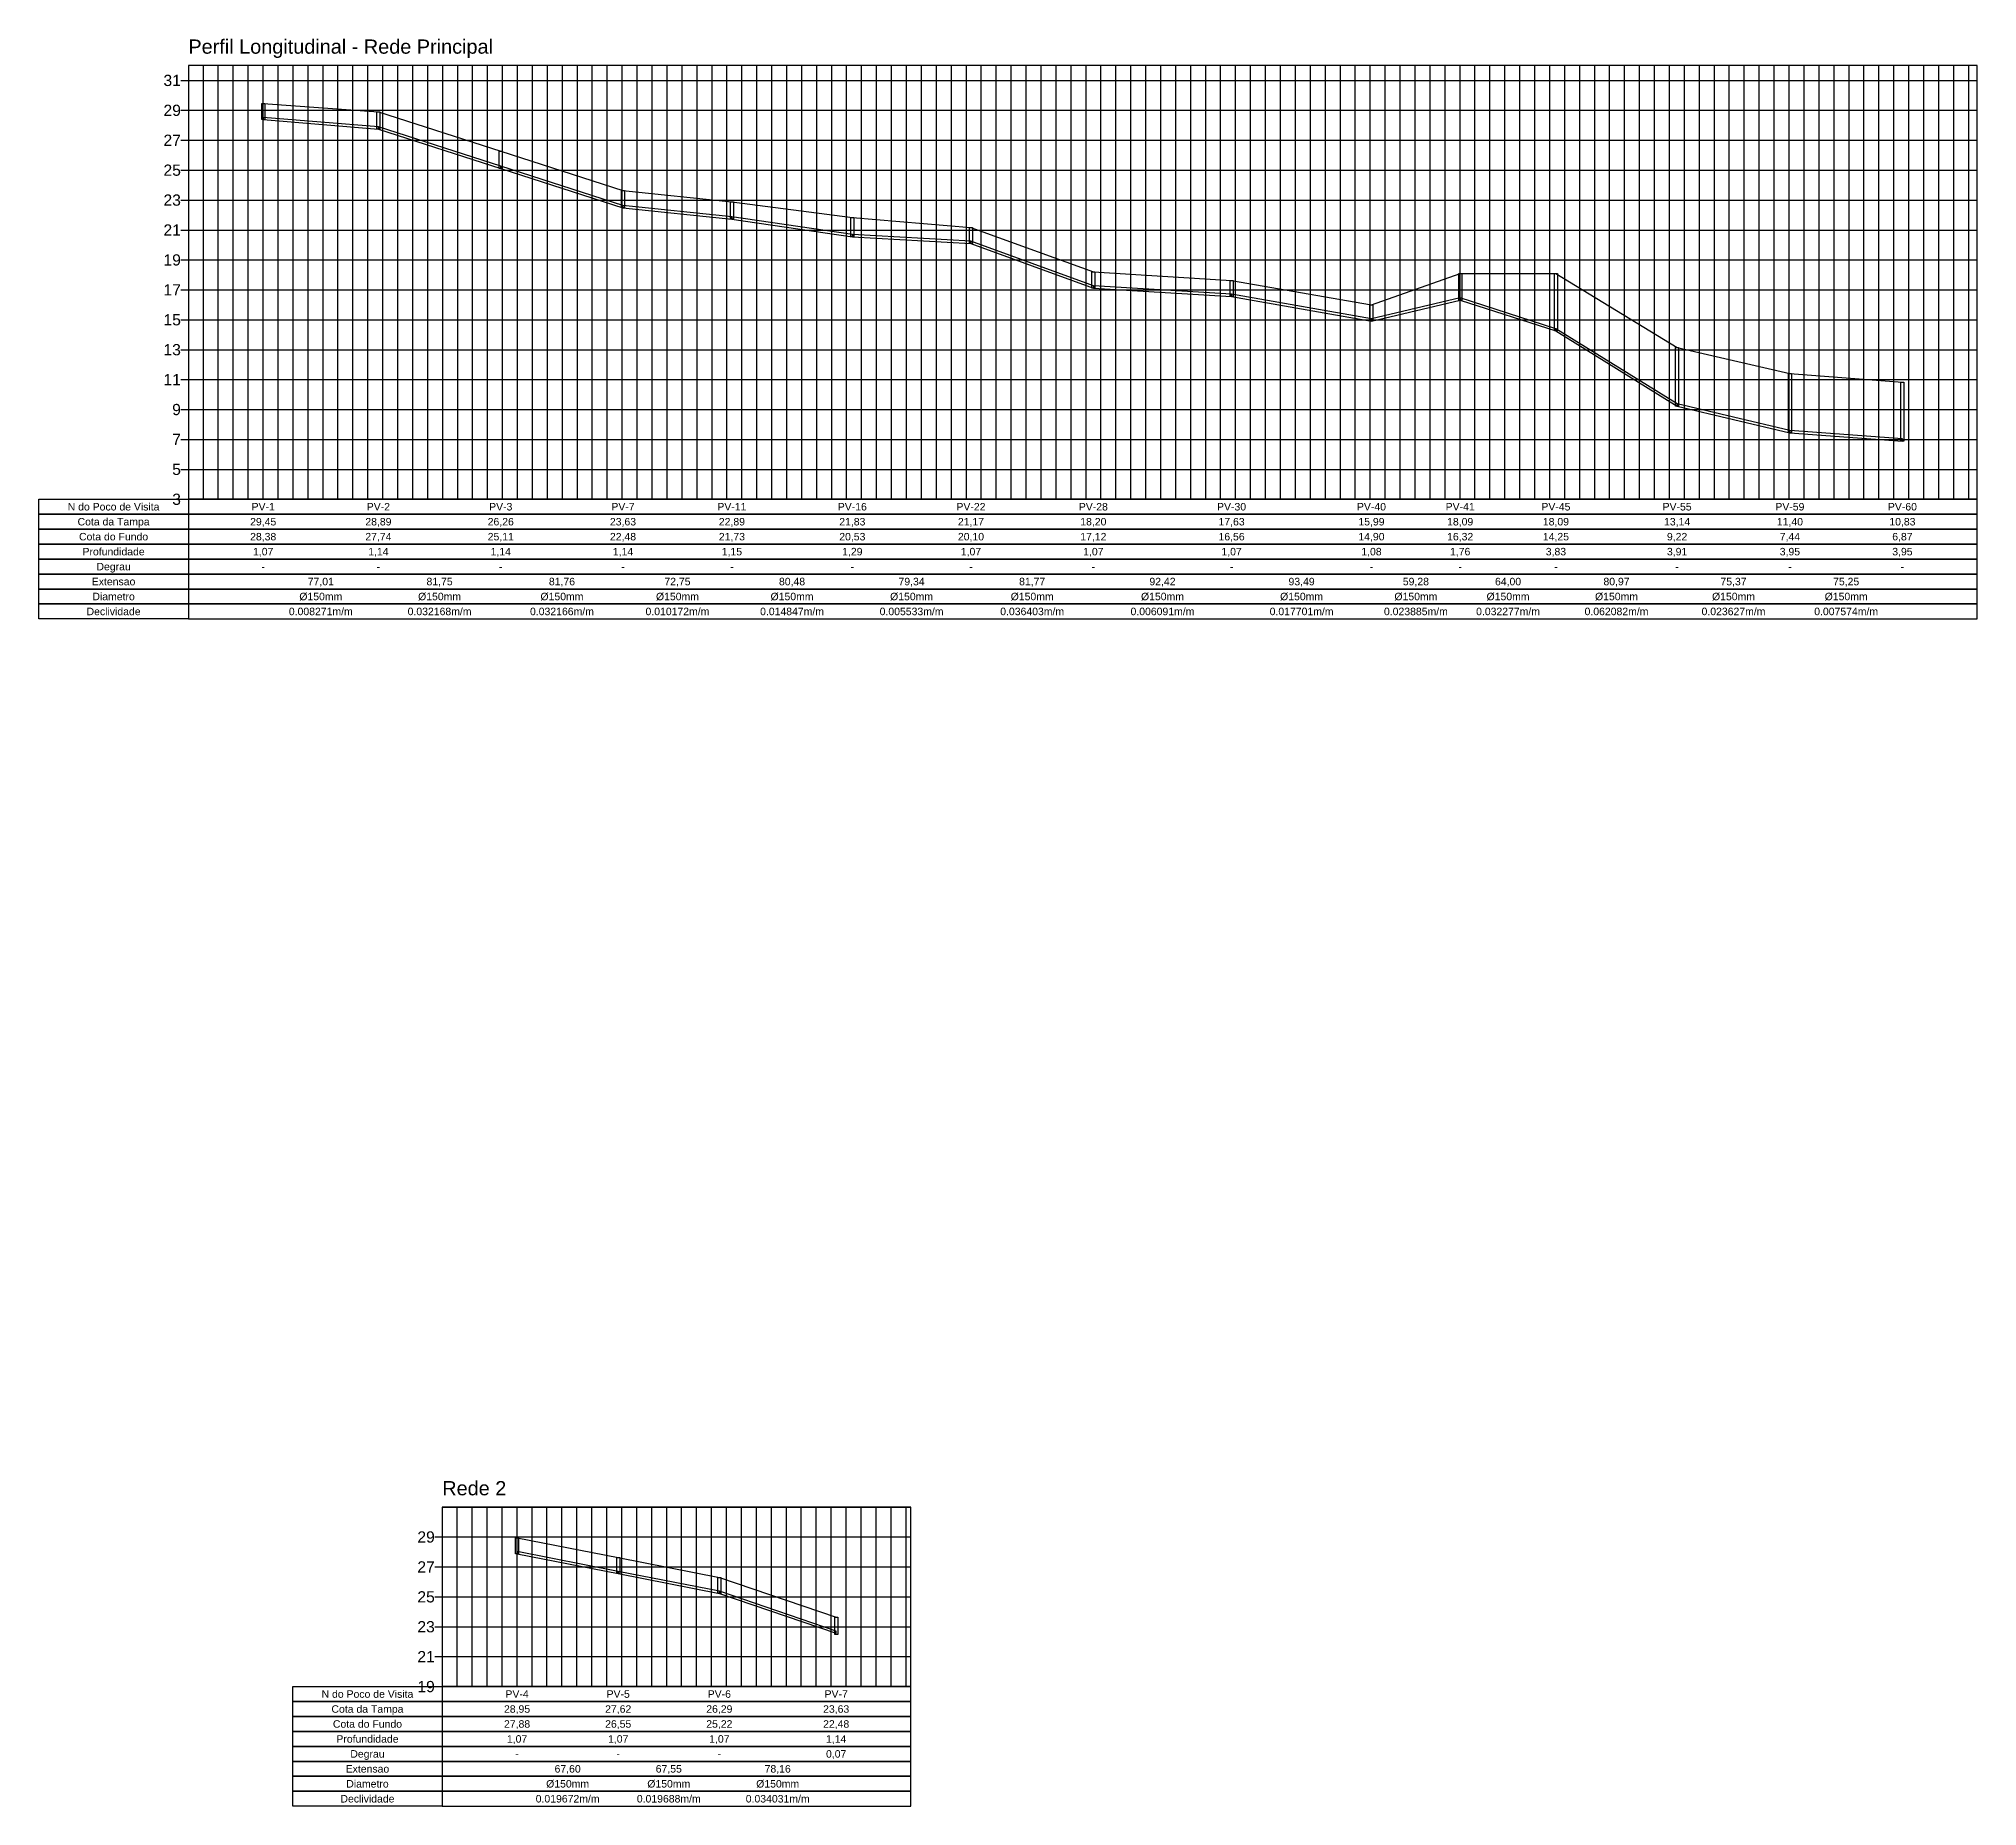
# Model space of a CAD drawing. Header units: millimetres. Extents: x -702 to 2600, y -168 to 1014.
# Drawn here: x 1304 to 2600, y -168 to 1014 of the extents above; entities that cross this region are included whole.
import ezdxf
from ezdxf.enums import TextEntityAlignment as Align

# ---------------------------------------------------------------- set-up
doc = ezdxf.new("R2010")
doc.units = ezdxf.units.MM
doc.styles.get("Standard").update_dxf_attribs({"font": 'arial.ttf'})

# ---------------------------------------------------------------- blocks, each defined once
blk = doc.blocks.new('perfil-2')
at = {"color": 251}
for p, q in [((10, 0), (10, 290)), ((20, 0), (20, 290)), ((30, 0), (30, 290)), ((40, 0), (40, 290)), ((50, 0), (50, 290)), ((60, 0), (60, 290)), ((70, 0), (70, 290)), ((80, 0), (80, 290)), ((90, 0), (90, 290)), ((100, 0), (100, 290)), ((110, 0), (110, 290)), ((120, 0), (120, 290)), ((130, 0), (130, 290)), ((140, 0), (140, 290)), ((150, 0), (150, 290)), ((160, 0), (160, 290)), ((170, 0), (170, 290)), ((180, 0), (180, 290)), ((190, 0), (190, 290)), ((200, 0), (200, 290)), ((210, 0), (210, 290)), ((220, 0), (220, 290)), ((230, 0), (230, 290)), ((240, 0), (240, 290)), ((250, 0), (250, 290)), ((260, 0), (260, 290)), ((270, 0), (270, 290)), ((280, 0), (280, 290)), ((290, 0), (290, 290)), ((300, 0), (300, 290)), ((310, 0), (310, 290)), ((320, 0), (320, 290)), ((330, 0), (330, 290)), ((340, 0), (340, 290)), ((350, 0), (350, 290)), ((360, 0), (360, 290)), ((370, 0), (370, 290)), ((380, 0), (380, 290)), ((390, 0), (390, 290)), ((400, 0), (400, 290)), ((410, 0), (410, 290)), ((420, 0), (420, 290)), ((430, 0), (430, 290)), ((440, 0), (440, 290)), ((450, 0), (450, 290)), ((460, 0), (460, 290)), ((470, 0), (470, 290)), ((480, 0), (480, 290)), ((490, 0), (490, 290)), ((500, 0), (500, 290)), ((510, 0), (510, 290)), ((520, 0), (520, 290)), ((530, 0), (530, 290)), ((540, 0), (540, 290)), ((550, 0), (550, 290)), ((560, 0), (560, 290)), ((570, 0), (570, 290)), ((580, 0), (580, 290)), ((590, 0), (590, 290)), ((600, 0), (600, 290)), ((610, 0), (610, 290)), ((620, 0), (620, 290)), ((630, 0), (630, 290)), ((640, 0), (640, 290)), ((650, 0), (650, 290)), ((660, 0), (660, 290)), ((670, 0), (670, 290)), ((680, 0), (680, 290)), ((690, 0), (690, 290)), ((700, 0), (700, 290)), ((710, 0), (710, 290)), ((720, 0), (720, 290)), ((730, 0), (730, 290)), ((740, 0), (740, 290)), ((750, 0), (750, 290)), ((760, 0), (760, 290)), ((770, 0), (770, 290)), ((780, 0), (780, 290)), ((790, 0), (790, 290)), ((800, 0), (800, 290)), ((810, 0), (810, 290)), ((820, 0), (820, 290)), ((830, 0), (830, 290)), ((840, 0), (840, 290)), ((850, 0), (850, 290)), ((860, 0), (860, 290)), ((870, 0), (870, 290)), ((880, 0), (880, 290)), ((890, 0), (890, 290)), ((900, 0), (900, 290)), ((910, 0), (910, 290)), ((920, 0), (920, 290)), ((930, 0), (930, 290)), ((940, 0), (940, 290)), ((950, 0), (950, 290)), ((960, 0), (960, 290)), ((970, 0), (970, 290)), ((980, 0), (980, 290)), ((990, 0), (990, 290)), ((1000, 0), (1000, 290)), ((1010, 0), (1010, 290)), ((1020, 0), (1020, 290)), ((1030, 0), (1030, 290)), ((1040, 0), (1040, 290)), ((1050, 0), (1050, 290)), ((1060, 0), (1060, 290)), ((1070, 0), (1070, 290)), ((1080, 0), (1080, 290)), ((1090, 0), (1090, 290)), ((1100, 0), (1100, 290)), ((1110, 0), (1110, 290)), ((1120, 0), (1120, 290)), ((1130, 0), (1130, 290)), ((1140, 0), (1140, 290)), ((1150, 0), (1150, 290)), ((1160, 0), (1160, 290)), ((1170, 0), (1170, 290)), ((1180, 0), (1180, 290)), ((1190, 0), (1190, 290)), ((0, 280), (1195.7, 280)), ((0, 260), (1195.7, 260)), ((0, 240), (1195.7, 240)), ((0, 220), (1195.7, 220)), ((0, 200), (1195.7, 200)), ((0, 180), (1195.7, 180)), ((0, 160), (1195.7, 160)), ((0, 140), (1195.7, 140)), ((0, 120), (1195.7, 120)), ((0, 100), (1195.7, 100)), ((0, 80), (1195.7, 80)), ((0, 60), (1195.7, 60)), ((0, 40), (1195.7, 40)), ((0, 20), (1195.7, 20))]:
    blk.add_line(p, q, dxfattribs=at)
for p, q in [((-5, 280), (0, 280)), ((-5, 260), (0, 260)), ((-5, 240), (0, 240)), ((-5, 220), (0, 220)), ((-5, 200), (0, 200)), ((-5, 180), (0, 180)), ((-5, 160), (0, 160)), ((-5, 140), (0, 140)), ((-5, 120), (0, 120)), ((-5, 100), (0, 100)), ((-5, 80), (0, 80)), ((-5, 60), (0, 60)), ((-5, 40), (0, 40)), ((-5, 20), (0, 20)), ((-5, 0), (0, 0))]:
    blk.add_line(p, q)
at = {"color": 3}
for p, q in [((50, 264.5), (127, 258.9)), ((127, 258.9), (208.8, 232.6)), ((208.8, 232.6), (290.5, 206.3)), ((290.5, 206.3), (363.3, 198.9)), ((363.3, 198.9), (443.8, 188.3)), ((443.8, 188.3), (523.1, 181.7)), ((523.1, 181.7), (604.9, 152)), ((604.9, 152), (697.3, 146.3)), ((697.3, 146.3), (790.8, 129.9)), ((790.8, 129.9), (850.1, 150.9)), ((850.1, 150.9), (914.1, 150.9)), ((914.1, 150.9), (995.1, 101.4)), ((995.1, 101.4), (1070.5, 84)), ((1070.5, 84), (1145.7, 78.3))]:
    blk.add_line(p, q, dxfattribs=at)
at = {"color": 5}
blk.add_lwpolyline([(0, 0), (1195.7, 0), (1195.7, 290), (0, 290), (0, 0)], dxfattribs=at)
at = {"color": 10}
for points in [[(49, 264.5), (51, 264.5), (51, 253.8), (49, 253.8), (49, 264.5)], [(126, 258.9), (128, 258.9), (128, 247.4), (126, 247.4), (126, 258.9)], [(207.8, 232.6), (209.8, 232.6), (209.8, 221.1), (207.8, 221.1), (207.8, 232.6)], [(289.5, 206.3), (291.5, 206.3), (291.5, 194.8), (289.5, 194.8), (289.5, 206.3)], [(362.3, 198.9), (364.3, 198.9), (364.3, 187.3), (362.3, 187.3), (362.3, 198.9)], [(442.8, 188.3), (444.8, 188.3), (444.8, 175.4), (442.8, 175.4), (442.8, 188.3)], [(522.1, 181.7), (524.1, 181.7), (524.1, 171), (522.1, 171), (522.1, 181.7)], [(603.9, 152), (605.9, 152), (605.9, 141.2), (603.9, 141.2), (603.9, 152)], [(696.3, 146.3), (698.3, 146.3), (698.3, 135.6), (696.3, 135.6), (696.3, 146.3)], [(849.1, 150.9), (851.1, 150.9), (851.1, 133.2), (849.1, 133.2), (849.1, 150.9)], [(913.1, 150.9), (915.1, 150.9), (915.1, 112.5), (913.1, 112.5), (913.1, 150.9)], [(789.8, 129.9), (791.8, 129.9), (791.8, 119.1), (789.8, 119.1), (789.8, 129.9)], [(994.1, 101.4), (996.1, 101.4), (996.1, 62.3), (994.1, 62.3), (994.1, 101.4)], [(1069.5, 84), (1071.5, 84), (1071.5, 44.5), (1069.5, 44.5), (1069.5, 84)], [(1144.7, 78.3), (1146.7, 78.3), (1146.7, 38.8), (1144.7, 38.8), (1144.7, 78.3)]]:
    blk.add_lwpolyline(points, dxfattribs=at)
at = {"color": 2}
for points in [[(50, 253.8), (127, 247.4), (127, 248.9), (50, 255.3), (50, 253.8)], [(127, 247.4), (208.8, 221.1), (208.8, 222.6), (127, 248.9), (127, 247.4)], [(208.8, 221.1), (290.5, 194.8), (290.5, 196.3), (208.8, 222.6), (208.8, 221.1)], [(290.5, 194.8), (363.3, 187.3), (363.3, 188.8), (290.5, 196.3), (290.5, 194.8)], [(363.3, 187.3), (443.8, 175.4), (443.8, 176.9), (363.3, 188.8), (363.3, 187.3)], [(443.8, 175.4), (523.1, 171), (523.1, 172.5), (443.8, 176.9), (443.8, 175.4)], [(523.1, 171), (604.9, 141.2), (604.9, 142.7), (523.1, 172.5), (523.1, 171)], [(604.9, 141.2), (697.3, 135.6), (697.3, 137.1), (604.9, 142.7), (604.9, 141.2)], [(697.3, 135.6), (790.8, 119.1), (790.8, 120.6), (697.3, 137.1), (697.3, 135.6)], [(790.8, 119.1), (850.1, 133.2), (850.1, 134.7), (790.8, 120.6), (790.8, 119.1)], [(850.1, 133.2), (914.1, 112.5), (914.1, 114), (850.1, 134.7), (850.1, 133.2)], [(914.1, 112.5), (995.1, 62.3), (995.1, 63.8), (914.1, 114), (914.1, 112.5)], [(995.1, 62.3), (1070.5, 44.5), (1070.5, 46), (995.1, 63.8), (995.1, 62.3)], [(1070.5, 44.5), (1145.7, 38.8), (1145.7, 40.3), (1070.5, 46), (1070.5, 44.5)]]:
    blk.add_lwpolyline(points, dxfattribs=at)
at = {"color": 251}
for points in [[(0, -10), (-100, -10), (-100, 0), (0, 0), (0, -10)], [(0, -10), (1195.7, -10), (1195.7, 0), (0, 0), (0, -10)], [(0, -20), (-100, -20), (-100, -10), (0, -10), (0, -20)], [(0, -20), (1195.7, -20), (1195.7, -10), (0, -10), (0, -20)], [(0, -30), (-100, -30), (-100, -20), (0, -20), (0, -30)], [(0, -30), (1195.7, -30), (1195.7, -20), (0, -20), (0, -30)], [(0, -40), (-100, -40), (-100, -30), (0, -30), (0, -40)], [(0, -40), (1195.7, -40), (1195.7, -30), (0, -30), (0, -40)], [(0, -50), (-100, -50), (-100, -40), (0, -40), (0, -50)], [(0, -60), (-100, -60), (-100, -50), (0, -50), (0, -60)], [(0, -50), (1195.7, -50), (1195.7, -40), (0, -40), (0, -50)], [(0, -60), (1195.7, -60), (1195.7, -50), (0, -50), (0, -60)], [(0, -70), (-100, -70), (-100, -60), (0, -60), (0, -70)], [(0, -70), (1195.7, -70), (1195.7, -60), (0, -60), (0, -70)], [(0, -80), (-100, -80), (-100, -70), (0, -70), (0, -80)], [(0, -80), (1195.7, -80), (1195.7, -70), (0, -70), (0, -80)]]:
    blk.add_lwpolyline(points, dxfattribs=at)
blk.add_text('Perfil Longitudinal - Rede Principal', height=9.5).set_placement((0, 295), align=Align.BOTTOM_LEFT)
at = {"color": 5}
for s, p in [('31', (-5, 280)), ('29', (-5, 260)), ('27', (-5, 240)), ('25', (-5, 220)), ('23', (-5, 200)), ('21', (-5, 180)), ('19', (-5, 160)), ('17', (-5, 140)), ('15', (-5, 120)), ('13', (-5, 100)), ('11', (-5, 80)), ('9', (-5, 60)), ('7', (-5, 40)), ('5', (-5, 20)), ('3', (-5, 0))]:
    blk.add_text(s, height=7.5, dxfattribs=at).set_placement(p, align=Align.MIDDLE_RIGHT)
for s, p in [('N do Poco de Visita', (-50, -5)), ('Cota da Tampa', (-50, -15)), ('29,45', (50, -15)), ('PV-1', (50, -5)), ('28,89', (127, -15)), ('PV-2', (127, -5)), ('26,26', (208.8, -15)), ('PV-3', (208.8, -5)), ('23,63', (290.5, -15)), ('PV-7', (290.5, -5)), ('PV-11', (363.3, -5)), ('22,89', (363.3, -15)), ('PV-16', (443.8, -5)), ('21,83', (443.8, -15)), ('PV-22', (523.1, -5)), ('21,17', (523.1, -15)), ('PV-28', (604.9, -5)), ('18,20', (604.9, -15)), ('PV-30', (697.3, -5)), ('17,63', (697.3, -15)), ('PV-40', (790.8, -5)), ('15,99', (790.8, -15)), ('PV-41', (850.1, -5)), ('18,09', (850.1, -15)), ('PV-45', (914.1, -5)), ('18,09', (914.1, -15)), ('PV-55', (995.1, -5)), ('13,14', (995.1, -15)), ('PV-59', (1070.5, -5)), ('11,40', (1070.5, -15)), ('PV-60', (1145.7, -5)), ('10,83', (1145.7, -15)), ('Cota do Fundo', (-50, -25)), ('28,38', (50, -25)), ('27,74', (127, -25)), ('25,11', (208.8, -25)), ('22,48', (290.5, -25)), ('21,73', (363.3, -25)), ('20,53', (443.8, -25)), ('20,10', (523.1, -25)), ('17,12', (604.9, -25)), ('16,56', (697.3, -25)), ('14,90', (790.8, -25)), ('16,32', (850.1, -25)), ('14,25', (914.1, -25)), ('9,22', (995.1, -25)), ('7,44', (1070.5, -25)), ('6,87', (1145.7, -25)), ('Profundidade', (-50, -35)), ('1,07', (50, -35)), ('1,14', (127, -35)), ('1,14', (208.8, -35)), ('1,14', (290.5, -35)), ('1,15', (363.3, -35)), ('1,29', (443.8, -35)), ('1,07', (523.1, -35)), ('1,07', (604.9, -35)), ('1,07', (697.3, -35)), ('1,08', (790.8, -35)), ('1,76', (850.1, -35)), ('3,83', (914.1, -35)), ('3,91', (995.1, -35)), ('3,95', (1070.5, -35)), ('3,95', (1145.7, -35)), ('Degrau', (-50, -45)), ('-', (50, -45)), ('-', (127, -45)), ('-', (208.8, -45)), ('-', (290.5, -45)), ('-', (363.3, -45)), ('-', (443.8, -45)), ('-', (523.1, -45)), ('-', (604.9, -45)), ('-', (697.3, -45)), ('-', (790.8, -45)), ('-', (850.1, -45)), ('-', (914.1, -45)), ('-', (995.1, -45)), ('-', (1070.5, -45)), ('-', (1145.7, -45)), ('Extensao', (-50, -55)), ('Diametro', (-50, -65)), ('Ø150mm', (88.5, -65)), ('77,01', (88.5, -55)), ('Ø150mm', (167.9, -65)), ('81,75', (167.9, -55)), ('Ø150mm', (249.7, -65)), ('81,76', (249.7, -55)), ('Ø150mm', (326.9, -65)), ('72,75', (326.9, -55)), ('Ø150mm', (403.5, -65)), ('80,48', (403.5, -55)), ('Ø150mm', (483.4, -65)), ('79,34', (483.4, -55)), ('Ø150mm', (564, -65)), ('81,77', (564, -55)), ('Ø150mm', (651.1, -65)), ('92,42', (651.1, -55)), ('Ø150mm', (744.1, -65)), ('93,49', (744.1, -55)), ('Ø150mm', (820.5, -65)), ('59,28', (820.5, -55)), ('Ø150mm', (882.1, -65)), ('64,00', (882.1, -55)), ('Ø150mm', (954.6, -65)), ('80,97', (954.6, -55)), ('Ø150mm', (1032.8, -65)), ('75,37', (1032.8, -55)), ('Ø150mm', (1108.1, -65)), ('75,25', (1108.1, -55)), ('Declividade', (-50, -75)), ('0.008271m/m', (88.5, -75)), ('0.032168m/m', (167.9, -75)), ('0.032166m/m', (249.7, -75)), ('0.010172m/m', (326.9, -75)), ('0.014847m/m', (403.5, -75)), ('0.005533m/m', (483.4, -75)), ('0.036403m/m', (564, -75)), ('0.006091m/m', (651.1, -75)), ('0.017701m/m', (744.1, -75)), ('0.023885m/m', (820.5, -75)), ('0.032277m/m', (882.1, -75)), ('0.062082m/m', (954.6, -75)), ('0.023627m/m', (1032.8, -75)), ('0.007574m/m', (1108.1, -75))]:
    blk.add_text(s, height=5, dxfattribs=at).set_placement(p, align=Align.MIDDLE_CENTER)
blk = doc.blocks.new('perfil-3')
at = {"color": 251}
for p, q in [((0, 120), (313.3, 120)), ((10, 0), (10, 120)), ((20, 0), (20, 120)), ((30, 0), (30, 120)), ((40, 0), (40, 120)), ((50, 0), (50, 120)), ((60, 0), (60, 120)), ((70, 0), (70, 120)), ((80, 0), (80, 120)), ((90, 0), (90, 120)), ((100, 0), (100, 120)), ((110, 0), (110, 120)), ((120, 0), (120, 120)), ((130, 0), (130, 120)), ((140, 0), (140, 120)), ((150, 0), (150, 120)), ((160, 0), (160, 120)), ((170, 0), (170, 120)), ((180, 0), (180, 120)), ((190, 0), (190, 120)), ((200, 0), (200, 120)), ((210, 0), (210, 120)), ((220, 0), (220, 120)), ((230, 0), (230, 120)), ((240, 0), (240, 120)), ((250, 0), (250, 120)), ((260, 0), (260, 120)), ((270, 0), (270, 120)), ((280, 0), (280, 120)), ((290, 0), (290, 120)), ((300, 0), (300, 120)), ((310, 0), (310, 120)), ((0, 100), (313.3, 100)), ((0, 80), (313.3, 80)), ((0, 60), (313.3, 60)), ((0, 40), (313.3, 40)), ((0, 20), (313.3, 20))]:
    blk.add_line(p, q, dxfattribs=at)
for p, q in [((-5, 100), (0, 100)), ((-5, 80), (0, 80)), ((-5, 60), (0, 60)), ((-5, 40), (0, 40)), ((-5, 20), (0, 20)), ((-5, 0), (0, 0))]:
    blk.add_line(p, q)
at = {"color": 3}
for p, q in [((50, 99.5), (117.6, 86.2)), ((117.6, 86.2), (185.2, 72.9)), ((185.2, 72.9), (263.3, 46.3))]:
    blk.add_line(p, q, dxfattribs=at)
at = {"color": 5}
blk.add_lwpolyline([(0, 0), (313.3, 0), (313.3, 120), (0, 120), (0, 0)], dxfattribs=at)
at = {"color": 10}
for points in [[(49, 99.5), (51, 99.5), (51, 88.8), (49, 88.8), (49, 99.5)], [(116.6, 86.2), (118.6, 86.2), (118.6, 75.5), (116.6, 75.5), (116.6, 86.2)], [(184.2, 72.9), (186.2, 72.9), (186.2, 62.2), (184.2, 62.2), (184.2, 72.9)], [(262.3, 46.3), (264.3, 46.3), (264.3, 34.8), (262.3, 34.8), (262.3, 46.3)]]:
    blk.add_lwpolyline(points, dxfattribs=at)
at = {"color": 2}
for points in [[(50, 88.8), (117.6, 75.5), (117.6, 77), (50, 90.3), (50, 88.8)], [(117.6, 75.5), (185.2, 62.2), (185.2, 63.7), (117.6, 77), (117.6, 75.5)], [(185.2, 62.2), (263.3, 35.6), (263.3, 37.1), (185.2, 63.7), (185.2, 62.2)]]:
    blk.add_lwpolyline(points, dxfattribs=at)
at = {"color": 251}
for points in [[(0, -10), (-100, -10), (-100, 0), (0, 0), (0, -10)], [(0, -10), (313.3, -10), (313.3, 0), (0, 0), (0, -10)], [(0, -20), (-100, -20), (-100, -10), (0, -10), (0, -20)], [(0, -20), (313.3, -20), (313.3, -10), (0, -10), (0, -20)], [(0, -30), (-100, -30), (-100, -20), (0, -20), (0, -30)], [(0, -30), (313.3, -30), (313.3, -20), (0, -20), (0, -30)], [(0, -40), (-100, -40), (-100, -30), (0, -30), (0, -40)], [(0, -40), (313.3, -40), (313.3, -30), (0, -30), (0, -40)], [(0, -50), (-100, -50), (-100, -40), (0, -40), (0, -50)], [(0, -60), (-100, -60), (-100, -50), (0, -50), (0, -60)], [(0, -50), (313.3, -50), (313.3, -40), (0, -40), (0, -50)], [(0, -60), (313.3, -60), (313.3, -50), (0, -50), (0, -60)], [(0, -70), (-100, -70), (-100, -60), (0, -60), (0, -70)], [(0, -70), (313.3, -70), (313.3, -60), (0, -60), (0, -70)], [(0, -80), (-100, -80), (-100, -70), (0, -70), (0, -80)], [(0, -80), (313.3, -80), (313.3, -70), (0, -70), (0, -80)]]:
    blk.add_lwpolyline(points, dxfattribs=at)
blk.add_text('Rede 2', height=9.5).set_placement((0, 125), align=Align.BOTTOM_LEFT)
at = {"color": 5}
for s, p in [('29', (-5, 100)), ('27', (-5, 80)), ('25', (-5, 60)), ('23', (-5, 40)), ('21', (-5, 20)), ('19', (-5, 0))]:
    blk.add_text(s, height=7.5, dxfattribs=at).set_placement(p, align=Align.MIDDLE_RIGHT)
for s, p in [('N do Poco de Visita', (-50, -5)), ('Cota da Tampa', (-50, -15)), ('28,95', (50, -15)), ('PV-4', (50, -5)), ('27,62', (117.6, -15)), ('PV-5', (117.6, -5)), ('26,29', (185.2, -15)), ('PV-6', (185.2, -5)), ('23,63', (263.3, -15)), ('PV-7', (263.3, -5)), ('Cota do Fundo', (-50, -25)), ('27,88', (50, -25)), ('26,55', (117.6, -25)), ('25,22', (185.2, -25)), ('22,48', (263.3, -25)), ('Profundidade', (-50, -35)), ('1,07', (50, -35)), ('1,07', (117.6, -35)), ('1,07', (185.2, -35)), ('1,14', (263.3, -35)), ('Degrau', (-50, -45)), ('-', (50, -45)), ('-', (117.6, -45)), ('-', (185.2, -45)), ('0,07', (263.3, -45)), ('Extensao', (-50, -55)), ('Diametro', (-50, -65)), ('Ø150mm', (83.8, -65)), ('67,60', (83.8, -55)), ('Ø150mm', (151.4, -65)), ('67,55', (151.4, -55)), ('Ø150mm', (224.2, -65)), ('78,16', (224.2, -55)), ('Declividade', (-50, -75)), ('0.019672m/m', (83.8, -75)), ('0.019688m/m', (151.4, -75)), ('0.034031m/m', (224.2, -75))]:
    blk.add_text(s, height=5, dxfattribs=at).set_placement(p, align=Align.MIDDLE_CENTER)

msp = doc.modelspace()

# ---------------------------------------------------------------- block references
for name, p in [('perfil-2', (1403.9, 706)), ('perfil-3', (1573.6, -87.7))]:
    msp.add_blockref(name, p)

doc.saveas('drawing.dxf')
